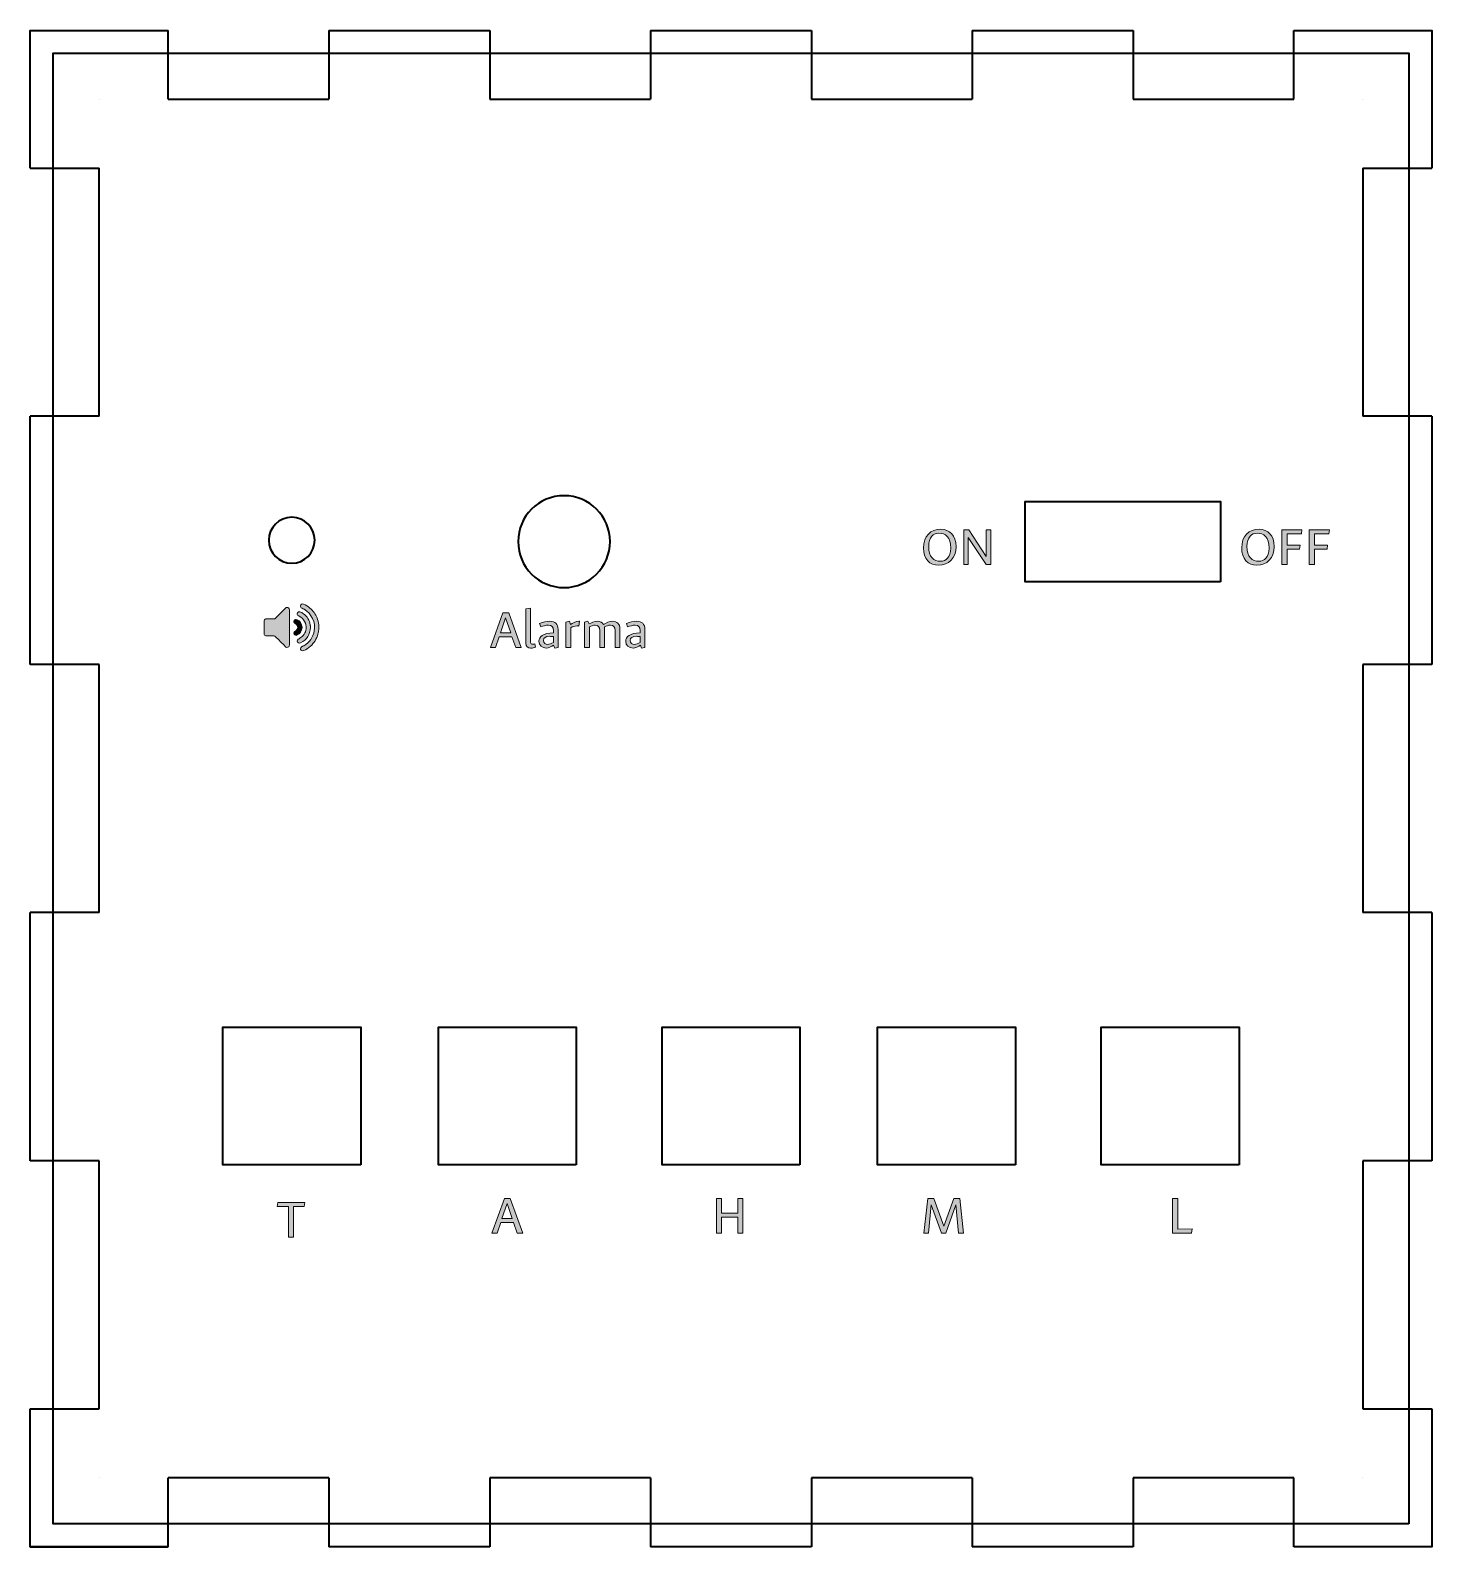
# Model space of a CAD drawing. Header units: inches. Extents: x 5 to 205, y -289 to -24.
# Drawn here: x 74.5 to 135.5, y -152.9 to -86.9 of the extents above; entities that cross this region are included whole.
import ezdxf

# ---------------------------------------------------------------- set-up
doc = ezdxf.new("R2010")
doc.units = ezdxf.units.IN
doc.header["$MEASUREMENT"] = 0
doc.layers.add('Capa 1', color=7, linetype='Continuous')

# ---------------------------------------------------------------- blocks, each defined once
blk = doc.blocks.new('block 3')
at = {"layer": 'Capa 1', "color": 250, "lineweight": 35, "true_color": 0x201815}
for points in [[(74.501, -92.906), (74.501, -86.906), (80.501, -86.906)], [(80.501, -89.906), (80.501, -86.906)], [(87.501, -86.906), (94.501, -86.906)], [(87.501, -86.906), (87.501, -89.906)], [(94.501, -86.906), (94.501, -89.906)], [(101.501, -86.906), (108.501, -86.906)], [(101.501, -86.906), (101.501, -89.906)], [(108.501, -86.906), (108.501, -89.906)], [(115.501, -86.906), (122.501, -86.906)], [(115.501, -86.906), (115.501, -89.906)], [(122.501, -86.906), (122.501, -89.906)], [(129.501, -86.906), (135.501, -86.906), (135.501, -92.906)], [(129.501, -89.906), (129.501, -86.906)], [(77.501, -89.906), (77.501, -89.906)], [(80.501, -89.906), (87.501, -89.906)], [(94.501, -89.906), (101.501, -89.906)], [(108.501, -89.906), (115.501, -89.906)], [(122.501, -89.906), (129.501, -89.906)], [(132.501, -89.906), (132.501, -89.906)], [(74.501, -92.906), (77.501, -92.906)], [(77.501, -103.706), (77.501, -92.906)], [(132.501, -92.906), (132.501, -103.705)], [(132.501, -92.906), (135.501, -92.906)], [(74.501, -114.506), (74.501, -103.706)], [(77.501, -103.706), (74.501, -103.706)], [(77.501, -103.706), (77.501, -103.706)], [(135.501, -103.706), (132.501, -103.706)], [(135.501, -103.705), (135.501, -114.505)], [(77.501, -114.506), (74.501, -114.506)], [(77.501, -125.305), (77.501, -114.506)], [(77.501, -114.506), (77.501, -114.506)], [(135.501, -114.506), (132.501, -114.506)], [(132.501, -114.506), (132.501, -125.305)], [(74.501, -136.106), (74.501, -125.305)], [(77.501, -125.306), (74.501, -125.306)], [(132.501, -125.305), (132.501, -125.305)], [(135.501, -125.306), (132.501, -125.306)], [(135.501, -125.305), (135.501, -136.106)], [(77.501, -136.106), (74.501, -136.106)], [(77.501, -146.906), (77.501, -136.106)], [(132.501, -136.106), (132.501, -146.906)], [(135.501, -136.106), (132.501, -136.106)], [(80.501, -152.906), (74.501, -152.906), (74.501, -146.906)], [(74.501, -152.906), (74.501, -146.906)], [(74.501, -146.906), (77.501, -146.906)], [(135.501, -146.906), (135.501, -152.906), (129.501, -152.906)], [(132.501, -146.906), (135.501, -146.906)], [(77.501, -149.906), (77.501, -149.906)], [(87.501, -149.906), (80.501, -149.906)], [(80.501, -152.906), (80.501, -149.906)], [(87.501, -149.906), (87.501, -152.906)], [(101.501, -149.906), (94.501, -149.906)], [(94.501, -149.906), (94.501, -152.906)], [(101.501, -149.906), (101.501, -152.906)], [(115.501, -149.906), (108.501, -149.906)], [(108.501, -149.906), (108.501, -152.906)], [(115.501, -149.906), (115.501, -152.906)], [(129.501, -149.906), (122.501, -149.906)], [(122.501, -149.906), (122.501, -152.906)], [(129.501, -152.906), (129.501, -149.906)], [(132.501, -149.906), (132.501, -149.906)], [(74.501, -152.906), (80.501, -152.906)], [(94.501, -152.906), (87.501, -152.906)], [(108.501, -152.906), (101.501, -152.906)], [(122.501, -152.906), (115.501, -152.906)]]:
    blk.add_lwpolyline(points, dxfattribs=at)
blk = doc.blocks.new('block 35')
at = {"layer": 'Capa 1', "true_color": 0x201815}
h = blk.add_hatch(color=250, dxfattribs=at)
h.dxf.hatch_style = 2
edge = h.paths.add_edge_path()
edge.add_spline(control_points=[(114.032, -110.189), (113.654, -110.189), (113.377, -109.915), (113.377, -109.433), (113.377, -108.919), (113.696, -108.618), (114.138, -108.618), (114.517, -108.618), (114.796, -108.895), (114.796, -109.374), (114.796, -109.888), (114.475, -110.189), (114.032, -110.189)], knot_values=[0, 0, 0, 0, 1, 1, 1, 2, 2, 2, 3, 3, 3, 4, 4, 4, 4], degree=3, periodic=1)
edge = h.paths.add_edge_path()
edge.add_spline(control_points=[(114.05, -108.791), (113.815, -108.791), (113.607, -108.966), (113.607, -109.364), (113.607, -109.843), (113.827, -110.016), (114.121, -110.016), (114.356, -110.016), (114.566, -109.846), (114.566, -109.443), (114.566, -108.966), (114.341, -108.791), (114.05, -108.791)], knot_values=[0, 0, 0, 0, 1, 1, 1, 2, 2, 2, 3, 3, 3, 4, 4, 4, 4], degree=3, periodic=1)
h = blk.add_hatch(color=250, dxfattribs=at)
h.dxf.hatch_style = 2
h.paths.add_polyline_path([(115.326, -108.986), (115.326, -110.16), (115.129, -110.16), (115.129, -108.648), (115.353, -108.648), (116.112, -109.806), (116.112, -108.648), (116.31, -108.648), (116.31, -110.16), (116.102, -110.16)])
at = {"layer": 'Capa 1', "lineweight": 0}
blk.add_lwpolyline([(115.326, -108.986), (115.326, -110.16), (115.129, -110.16), (115.129, -108.648), (115.353, -108.648), (116.112, -109.806), (116.112, -108.648), (116.31, -108.648), (116.31, -110.16), (116.102, -110.16), (115.326, -108.986)], dxfattribs=at)
for points in [[(114.032, -110.189), (113.654, -110.189), (113.377, -109.915), (113.377, -109.433), (113.377, -108.919), (113.696, -108.618), (114.138, -108.618), (114.517, -108.618), (114.796, -108.895), (114.796, -109.374), (114.796, -109.888), (114.475, -110.189), (114.032, -110.189)], [(114.05, -108.791), (113.815, -108.791), (113.607, -108.966), (113.607, -109.364), (113.607, -109.843), (113.827, -110.016), (114.121, -110.016), (114.356, -110.016), (114.566, -109.846), (114.566, -109.443), (114.566, -108.966), (114.341, -108.791), (114.05, -108.791)]]:
    blk.add_open_spline(points, degree=3, knots=[0, 0, 0, 0, 1, 1, 1, 2, 2, 2, 3, 3, 3, 4, 4, 4, 4], dxfattribs=at)
blk = doc.blocks.new('block 36')
at = {"layer": 'Capa 1', "true_color": 0x201815}
h = blk.add_hatch(color=250, dxfattribs=at)
h.dxf.hatch_style = 2
edge = h.paths.add_edge_path()
edge.add_spline(control_points=[(127.886, -110.189), (127.508, -110.189), (127.231, -109.915), (127.231, -109.433), (127.231, -108.919), (127.55, -108.618), (127.992, -108.618), (128.37, -108.618), (128.65, -108.895), (128.65, -109.374), (128.65, -109.888), (128.328, -110.189), (127.886, -110.189)], knot_values=[0, 0, 0, 0, 1, 1, 1, 2, 2, 2, 3, 3, 3, 4, 4, 4, 4], degree=3, periodic=1)
edge = h.paths.add_edge_path()
edge.add_spline(control_points=[(127.903, -108.791), (127.668, -108.791), (127.461, -108.966), (127.461, -109.364), (127.461, -109.844), (127.681, -110.017), (127.975, -110.017), (128.21, -110.017), (128.42, -109.846), (128.42, -109.443), (128.42, -108.966), (128.195, -108.791), (127.903, -108.791)], knot_values=[0, 0, 0, 0, 1, 1, 1, 2, 2, 2, 3, 3, 3, 4, 4, 4, 4], degree=3, periodic=1)
h = blk.add_hatch(color=250, dxfattribs=at)
h.dxf.hatch_style = 2
h.paths.add_polyline_path([(129.209, -109.483), (129.209, -110.16), (128.982, -110.16), (128.982, -108.648), (129.854, -108.648), (129.829, -108.828), (129.209, -108.821), (129.209, -109.315), (129.778, -109.315), (129.753, -109.49)])
h = blk.add_hatch(color=250, dxfattribs=at)
h.dxf.hatch_style = 2
h.paths.add_polyline_path([(130.402, -109.483), (130.402, -110.16), (130.175, -110.16), (130.175, -108.648), (131.047, -108.648), (131.022, -108.828), (130.402, -108.821), (130.402, -109.315), (130.97, -109.315), (130.946, -109.49)])
at = {"layer": 'Capa 1', "lineweight": 0}
for points in [[(129.209, -109.483), (129.209, -110.16), (128.982, -110.16), (128.982, -108.648), (129.854, -108.648), (129.829, -108.828), (129.209, -108.821), (129.209, -109.315), (129.778, -109.315), (129.753, -109.49), (129.209, -109.483)], [(130.402, -109.483), (130.402, -110.16), (130.175, -110.16), (130.175, -108.648), (131.047, -108.648), (131.022, -108.828), (130.402, -108.821), (130.402, -109.315), (130.97, -109.315), (130.946, -109.49), (130.402, -109.483)]]:
    blk.add_lwpolyline(points, dxfattribs=at)
for points in [[(127.886, -110.189), (127.508, -110.189), (127.231, -109.915), (127.231, -109.433), (127.231, -108.919), (127.55, -108.618), (127.992, -108.618), (128.37, -108.618), (128.65, -108.895), (128.65, -109.374), (128.65, -109.888), (128.328, -110.189), (127.886, -110.189)], [(127.903, -108.791), (127.668, -108.791), (127.461, -108.966), (127.461, -109.364), (127.461, -109.844), (127.681, -110.017), (127.975, -110.017), (128.21, -110.017), (128.42, -109.846), (128.42, -109.443), (128.42, -108.966), (128.195, -108.791), (127.903, -108.791)]]:
    blk.add_open_spline(points, degree=3, knots=[0, 0, 0, 0, 1, 1, 1, 2, 2, 2, 3, 3, 3, 4, 4, 4, 4], dxfattribs=at)
blk = doc.blocks.new('block 37')
at = {"layer": 'Capa 1', "true_color": 0x201815}
h = blk.add_hatch(color=250, dxfattribs=at)
h.dxf.hatch_style = 2
edge = h.paths.add_edge_path()
edge.add_spline(control_points=[(96.484, -113.757), (96.447, -113.774), (96.353, -113.796), (96.284, -113.796), (96.16, -113.796), (96.069, -113.727), (96.069, -113.584), (96.069, -113.584), (96.069, -112.091), (96.069, -112.091), (96.069, -112.091), (96.279, -112.057), (96.279, -112.057), (96.279, -112.057), (96.279, -113.544), (96.279, -113.544), (96.279, -113.596), (96.314, -113.623), (96.363, -113.623), (96.393, -113.623), (96.437, -113.616), (96.462, -113.606), (96.462, -113.606), (96.484, -113.757), (96.484, -113.757)], knot_values=[0, 0, 0, 0, 1, 1, 1, 2, 2, 2, 3, 3, 3, 4, 4, 4, 5, 5, 5, 6, 6, 6, 7, 7, 7, 8, 8, 8, 8], degree=3, periodic=1)
h = blk.add_hatch(color=250, dxfattribs=at)
h.dxf.hatch_style = 2
h.paths.add_polyline_path([(95.467, -113.297), (94.906, -113.297), (94.748, -113.767), (94.525, -113.767), (95.071, -112.254), (95.326, -112.254), (95.867, -113.767), (95.63, -113.767)])
h.paths.add_polyline_path([(95.183, -112.477), (94.963, -113.129), (95.41, -113.129)])
h = blk.add_hatch(color=250, dxfattribs=at)
h.dxf.hatch_style = 2
edge = h.paths.add_edge_path()
edge.add_spline(control_points=[(97.279, -113.668), (97.188, -113.727), (97.057, -113.796), (96.96, -113.796), (96.778, -113.796), (96.639, -113.68), (96.639, -113.5), (96.639, -113.292), (96.822, -113.141), (97.269, -113.134), (97.269, -113.134), (97.269, -113.033), (97.269, -113.033), (97.269, -112.877), (97.19, -112.796), (97.054, -112.796), (96.955, -112.796), (96.825, -112.833), (96.718, -112.87), (96.718, -112.87), (96.671, -112.724), (96.671, -112.724), (96.827, -112.665), (96.953, -112.625), (97.121, -112.625), (97.338, -112.625), (97.474, -112.741), (97.474, -112.983), (97.474, -112.983), (97.474, -113.762), (97.474, -113.762), (97.474, -113.762), (97.329, -113.796), (97.329, -113.796), (97.329, -113.796), (97.279, -113.668), (97.279, -113.668)], knot_values=[0, 0, 0, 0, 1, 1, 1, 2, 2, 2, 3, 3, 3, 4, 4, 4, 5, 5, 5, 6, 6, 6, 7, 7, 7, 8, 8, 8, 9, 9, 9, 10, 10, 10, 11, 11, 11, 12, 12, 12, 12], degree=3, periodic=1)
edge = h.paths.add_edge_path()
edge.add_spline(control_points=[(97.269, -113.554), (97.269, -113.554), (97.269, -113.292), (97.269, -113.292), (97.232, -113.287), (97.17, -113.282), (97.094, -113.282), (96.938, -113.282), (96.832, -113.344), (96.832, -113.458), (96.832, -113.579), (96.928, -113.636), (97.017, -113.636), (97.091, -113.636), (97.183, -113.599), (97.269, -113.554)], knot_values=[0, 0, 0, 0, 1, 1, 1, 2, 2, 2, 3, 3, 3, 4, 4, 4, 5, 5, 5, 5], degree=3, periodic=1)
h = blk.add_hatch(color=250, dxfattribs=at)
h.dxf.hatch_style = 2
edge = h.paths.add_edge_path()
edge.add_spline(control_points=[(98.025, -112.907), (98.025, -112.907), (98.025, -113.767), (98.025, -113.767), (98.025, -113.767), (97.812, -113.767), (97.812, -113.767), (97.812, -113.767), (97.812, -112.66), (97.812, -112.66), (97.812, -112.66), (97.965, -112.625), (97.965, -112.625), (97.965, -112.625), (98.02, -112.771), (98.02, -112.771), (98.096, -112.711), (98.235, -112.625), (98.376, -112.625), (98.385, -112.625), (98.4, -112.625), (98.408, -112.628), (98.408, -112.628), (98.383, -112.833), (98.383, -112.833), (98.361, -112.828), (98.324, -112.828), (98.292, -112.828), (98.2, -112.83), (98.101, -112.862), (98.025, -112.907)], knot_values=[0, 0, 0, 0, 1, 1, 1, 2, 2, 2, 3, 3, 3, 4, 4, 4, 5, 5, 5, 6, 6, 6, 7, 7, 7, 8, 8, 8, 9, 9, 9, 10, 10, 10, 10], degree=3, periodic=1)
h = blk.add_hatch(color=250, dxfattribs=at)
h.dxf.hatch_style = 2
edge = h.paths.add_edge_path()
edge.add_spline(control_points=[(98.835, -112.872), (98.835, -112.872), (98.835, -113.767), (98.835, -113.767), (98.835, -113.767), (98.622, -113.767), (98.622, -113.767), (98.622, -113.767), (98.622, -112.66), (98.622, -112.66), (98.622, -112.66), (98.775, -112.625), (98.775, -112.625), (98.775, -112.625), (98.822, -112.744), (98.822, -112.744), (98.919, -112.689), (99.064, -112.625), (99.173, -112.625), (99.304, -112.625), (99.4, -112.674), (99.452, -112.763), (99.551, -112.707), (99.724, -112.625), (99.84, -112.625), (100.048, -112.625), (100.166, -112.751), (100.166, -112.954), (100.166, -112.954), (100.166, -113.767), (100.166, -113.767), (100.166, -113.767), (99.954, -113.767), (99.954, -113.767), (99.954, -113.767), (99.954, -113.033), (99.954, -113.033), (99.954, -112.875), (99.882, -112.796), (99.756, -112.796), (99.67, -112.796), (99.573, -112.838), (99.492, -112.875), (99.497, -112.899), (99.499, -112.926), (99.499, -112.954), (99.499, -112.954), (99.499, -113.767), (99.499, -113.767), (99.499, -113.767), (99.287, -113.767), (99.287, -113.767), (99.287, -113.767), (99.287, -113.033), (99.287, -113.033), (99.287, -112.875), (99.215, -112.796), (99.089, -112.796), (99.008, -112.796), (98.914, -112.833), (98.835, -112.872)], knot_values=[0, 0, 0, 0, 1, 1, 1, 2, 2, 2, 3, 3, 3, 4, 4, 4, 5, 5, 5, 6, 6, 6, 7, 7, 7, 8, 8, 8, 9, 9, 9, 10, 10, 10, 11, 11, 11, 12, 12, 12, 13, 13, 13, 14, 14, 14, 15, 15, 15, 16, 16, 16, 17, 17, 17, 18, 18, 18, 19, 19, 19, 20, 20, 20, 20], degree=3, periodic=1)
h = blk.add_hatch(color=250, dxfattribs=at)
h.dxf.hatch_style = 2
edge = h.paths.add_edge_path()
edge.add_spline(control_points=[(101.057, -113.668), (100.966, -113.727), (100.835, -113.796), (100.739, -113.796), (100.556, -113.796), (100.417, -113.68), (100.417, -113.5), (100.417, -113.292), (100.6, -113.141), (101.048, -113.134), (101.048, -113.134), (101.048, -113.033), (101.048, -113.033), (101.048, -112.877), (100.969, -112.796), (100.833, -112.796), (100.734, -112.796), (100.603, -112.833), (100.497, -112.87), (100.497, -112.87), (100.45, -112.724), (100.45, -112.724), (100.605, -112.665), (100.731, -112.625), (100.899, -112.625), (101.117, -112.625), (101.253, -112.741), (101.253, -112.983), (101.253, -112.983), (101.253, -113.762), (101.253, -113.762), (101.253, -113.762), (101.107, -113.796), (101.107, -113.796), (101.107, -113.796), (101.057, -113.668), (101.057, -113.668)], knot_values=[0, 0, 0, 0, 1, 1, 1, 2, 2, 2, 3, 3, 3, 4, 4, 4, 5, 5, 5, 6, 6, 6, 7, 7, 7, 8, 8, 8, 9, 9, 9, 10, 10, 10, 11, 11, 11, 12, 12, 12, 12], degree=3, periodic=1)
edge = h.paths.add_edge_path()
edge.add_spline(control_points=[(101.048, -113.554), (101.048, -113.554), (101.048, -113.292), (101.048, -113.292), (101.011, -113.287), (100.949, -113.282), (100.872, -113.282), (100.717, -113.282), (100.61, -113.344), (100.61, -113.458), (100.61, -113.579), (100.707, -113.636), (100.796, -113.636), (100.87, -113.636), (100.961, -113.599), (101.048, -113.554)], knot_values=[0, 0, 0, 0, 1, 1, 1, 2, 2, 2, 3, 3, 3, 4, 4, 4, 5, 5, 5, 5], degree=3, periodic=1)
at = {"layer": 'Capa 1', "lineweight": 0}
for points in [[(95.467, -113.297), (94.906, -113.297), (94.748, -113.767), (94.525, -113.767), (95.071, -112.254), (95.326, -112.254), (95.867, -113.767), (95.63, -113.767), (95.467, -113.297)], [(95.183, -112.477), (94.963, -113.129), (95.41, -113.129), (95.183, -112.477)]]:
    blk.add_lwpolyline(points, dxfattribs=at)
for points, knots in [([(96.484, -113.757), (96.447, -113.774), (96.353, -113.796), (96.284, -113.796), (96.16, -113.796), (96.069, -113.727), (96.069, -113.584), (96.069, -113.584), (96.069, -112.091), (96.069, -112.091), (96.069, -112.091), (96.279, -112.057), (96.279, -112.057), (96.279, -112.057), (96.279, -113.544), (96.279, -113.544), (96.279, -113.596), (96.314, -113.623), (96.363, -113.623), (96.393, -113.623), (96.437, -113.616), (96.462, -113.606), (96.462, -113.606), (96.484, -113.757), (96.484, -113.757)], [0, 0, 0, 0, 1, 1, 1, 2, 2, 2, 3, 3, 3, 4, 4, 4, 5, 5, 5, 6, 6, 6, 7, 7, 7, 8, 8, 8, 8]), ([(97.279, -113.668), (97.188, -113.727), (97.057, -113.796), (96.96, -113.796), (96.778, -113.796), (96.639, -113.68), (96.639, -113.5), (96.639, -113.292), (96.822, -113.141), (97.269, -113.134), (97.269, -113.134), (97.269, -113.033), (97.269, -113.033), (97.269, -112.877), (97.19, -112.796), (97.054, -112.796), (96.955, -112.796), (96.825, -112.833), (96.718, -112.87), (96.718, -112.87), (96.671, -112.724), (96.671, -112.724), (96.827, -112.665), (96.953, -112.625), (97.121, -112.625), (97.338, -112.625), (97.474, -112.741), (97.474, -112.983), (97.474, -112.983), (97.474, -113.762), (97.474, -113.762), (97.474, -113.762), (97.329, -113.796), (97.329, -113.796), (97.329, -113.796), (97.279, -113.668), (97.279, -113.668)], [0, 0, 0, 0, 1, 1, 1, 2, 2, 2, 3, 3, 3, 4, 4, 4, 5, 5, 5, 6, 6, 6, 7, 7, 7, 8, 8, 8, 9, 9, 9, 10, 10, 10, 11, 11, 11, 12, 12, 12, 12]), ([(98.025, -112.907), (98.025, -112.907), (98.025, -113.767), (98.025, -113.767), (98.025, -113.767), (97.812, -113.767), (97.812, -113.767), (97.812, -113.767), (97.812, -112.66), (97.812, -112.66), (97.812, -112.66), (97.965, -112.625), (97.965, -112.625), (97.965, -112.625), (98.02, -112.771), (98.02, -112.771), (98.096, -112.711), (98.235, -112.625), (98.376, -112.625), (98.385, -112.625), (98.4, -112.625), (98.408, -112.628), (98.408, -112.628), (98.383, -112.833), (98.383, -112.833), (98.361, -112.828), (98.324, -112.828), (98.292, -112.828), (98.2, -112.83), (98.101, -112.862), (98.025, -112.907)], [0, 0, 0, 0, 1, 1, 1, 2, 2, 2, 3, 3, 3, 4, 4, 4, 5, 5, 5, 6, 6, 6, 7, 7, 7, 8, 8, 8, 9, 9, 9, 10, 10, 10, 10]), ([(98.835, -112.872), (98.835, -112.872), (98.835, -113.767), (98.835, -113.767), (98.835, -113.767), (98.622, -113.767), (98.622, -113.767), (98.622, -113.767), (98.622, -112.66), (98.622, -112.66), (98.622, -112.66), (98.775, -112.625), (98.775, -112.625), (98.775, -112.625), (98.822, -112.744), (98.822, -112.744), (98.919, -112.689), (99.064, -112.625), (99.173, -112.625), (99.304, -112.625), (99.4, -112.674), (99.452, -112.763), (99.551, -112.707), (99.724, -112.625), (99.84, -112.625), (100.048, -112.625), (100.166, -112.751), (100.166, -112.954), (100.166, -112.954), (100.166, -113.767), (100.166, -113.767), (100.166, -113.767), (99.954, -113.767), (99.954, -113.767), (99.954, -113.767), (99.954, -113.033), (99.954, -113.033), (99.954, -112.875), (99.882, -112.796), (99.756, -112.796), (99.67, -112.796), (99.573, -112.838), (99.492, -112.875), (99.497, -112.899), (99.499, -112.926), (99.499, -112.954), (99.499, -112.954), (99.499, -113.767), (99.499, -113.767), (99.499, -113.767), (99.287, -113.767), (99.287, -113.767), (99.287, -113.767), (99.287, -113.033), (99.287, -113.033), (99.287, -112.875), (99.215, -112.796), (99.089, -112.796), (99.008, -112.796), (98.914, -112.833), (98.835, -112.872)], [0, 0, 0, 0, 1, 1, 1, 2, 2, 2, 3, 3, 3, 4, 4, 4, 5, 5, 5, 6, 6, 6, 7, 7, 7, 8, 8, 8, 9, 9, 9, 10, 10, 10, 11, 11, 11, 12, 12, 12, 13, 13, 13, 14, 14, 14, 15, 15, 15, 16, 16, 16, 17, 17, 17, 18, 18, 18, 19, 19, 19, 20, 20, 20, 20]), ([(101.057, -113.668), (100.966, -113.727), (100.835, -113.796), (100.739, -113.796), (100.556, -113.796), (100.417, -113.68), (100.417, -113.5), (100.417, -113.292), (100.6, -113.141), (101.048, -113.134), (101.048, -113.134), (101.048, -113.033), (101.048, -113.033), (101.048, -112.877), (100.969, -112.796), (100.833, -112.796), (100.734, -112.796), (100.603, -112.833), (100.497, -112.87), (100.497, -112.87), (100.45, -112.724), (100.45, -112.724), (100.605, -112.665), (100.731, -112.625), (100.899, -112.625), (101.117, -112.625), (101.253, -112.741), (101.253, -112.983), (101.253, -112.983), (101.253, -113.762), (101.253, -113.762), (101.253, -113.762), (101.107, -113.796), (101.107, -113.796), (101.107, -113.796), (101.057, -113.668), (101.057, -113.668)], [0, 0, 0, 0, 1, 1, 1, 2, 2, 2, 3, 3, 3, 4, 4, 4, 5, 5, 5, 6, 6, 6, 7, 7, 7, 8, 8, 8, 9, 9, 9, 10, 10, 10, 11, 11, 11, 12, 12, 12, 12]), ([(97.269, -113.554), (97.269, -113.554), (97.269, -113.292), (97.269, -113.292), (97.232, -113.287), (97.17, -113.282), (97.094, -113.282), (96.938, -113.282), (96.832, -113.344), (96.832, -113.458), (96.832, -113.579), (96.928, -113.636), (97.017, -113.636), (97.091, -113.636), (97.183, -113.599), (97.269, -113.554)], [0, 0, 0, 0, 1, 1, 1, 2, 2, 2, 3, 3, 3, 4, 4, 4, 5, 5, 5, 5]), ([(101.048, -113.554), (101.048, -113.554), (101.048, -113.292), (101.048, -113.292), (101.011, -113.287), (100.949, -113.282), (100.872, -113.282), (100.717, -113.282), (100.61, -113.344), (100.61, -113.458), (100.61, -113.579), (100.707, -113.636), (100.796, -113.636), (100.87, -113.636), (100.961, -113.599), (101.048, -113.554)], [0, 0, 0, 0, 1, 1, 1, 2, 2, 2, 3, 3, 3, 4, 4, 4, 5, 5, 5, 5])]:
    blk.add_open_spline(points, degree=3, knots=knots, dxfattribs=at)
blk = doc.blocks.new('block 38')
at = {"layer": 'Capa 1', "true_color": 0x201815}
h = blk.add_hatch(color=250, dxfattribs=at)
h.dxf.hatch_style = 2
h.paths.add_polyline_path([(85.961, -138.098), (85.961, -139.435), (85.733, -139.435), (85.733, -138.098), (85.247, -138.106), (85.271, -137.923), (86.443, -137.923), (86.418, -138.106)])
at = {"layer": 'Capa 1', "lineweight": 0}
blk.add_lwpolyline([(85.961, -138.098), (85.961, -139.435), (85.733, -139.435), (85.733, -138.098), (85.247, -138.106), (85.271, -137.923), (86.443, -137.923), (86.418, -138.106), (85.961, -138.098)], dxfattribs=at)
blk = doc.blocks.new('block 39')
at = {"layer": 'Capa 1', "true_color": 0x201815}
h = blk.add_hatch(color=250, dxfattribs=at)
h.dxf.hatch_style = 2
h.paths.add_polyline_path([(113.718, -138.029), (113.605, -139.259), (113.392, -139.259), (113.563, -137.747), (113.825, -137.747), (114.267, -138.953), (114.694, -137.747), (114.961, -137.747), (115.127, -139.259), (114.902, -139.259), (114.786, -138.024), (114.349, -139.259), (114.16, -139.259)])
at = {"layer": 'Capa 1', "lineweight": 0}
blk.add_lwpolyline([(113.718, -138.029), (113.605, -139.259), (113.392, -139.259), (113.563, -137.747), (113.825, -137.747), (114.267, -138.953), (114.694, -137.747), (114.961, -137.747), (115.127, -139.259), (114.902, -139.259), (114.786, -138.024), (114.349, -139.259), (114.16, -139.259), (113.718, -138.029)], dxfattribs=at)
blk = doc.blocks.new('block 40')
at = {"layer": 'Capa 1', "true_color": 0x201815}
h = blk.add_hatch(color=250, dxfattribs=at)
h.dxf.hatch_style = 2
h.paths.add_polyline_path([(124.222, -137.747), (124.449, -137.747), (124.449, -139.081), (125.075, -139.071), (125.05, -139.259), (124.222, -139.259)])
at = {"layer": 'Capa 1', "lineweight": 0}
blk.add_lwpolyline([(124.222, -137.747), (124.449, -137.747), (124.449, -139.081), (125.075, -139.071), (125.05, -139.259), (124.222, -139.259), (124.222, -137.747)], dxfattribs=at)
blk = doc.blocks.new('block 43')
at = {"layer": 'Capa 1', "true_color": 0xffffff}
h = blk.add_hatch(color=7, dxfattribs=at)
h.dxf.hatch_style = 2
edge = h.paths.add_edge_path()
edge.add_spline(control_points=[(84.675, -112.591), (84.698, -112.541), (84.737, -112.523), (84.791, -112.524), (84.897, -112.526), (85.004, -112.524), (85.11, -112.525), (85.132, -112.525), (85.147, -112.518), (85.163, -112.503), (85.312, -112.353), (85.462, -112.204), (85.612, -112.054), (85.653, -112.013), (85.706, -112.01), (85.745, -112.045), (85.768, -112.064), (85.777, -112.09), (85.779, -112.119), (85.779, -112.127), (85.779, -112.135), (85.779, -112.142), (85.779, -112.643), (85.779, -113.144), (85.779, -113.645), (85.779, -113.662), (85.779, -113.678), (85.775, -113.694), (85.76, -113.76), (85.681, -113.788), (85.628, -113.748), (85.617, -113.74), (85.608, -113.73), (85.598, -113.721), (85.453, -113.576), (85.308, -113.432), (85.164, -113.287), (85.148, -113.27), (85.131, -113.262), (85.107, -113.263), (85.002, -113.264), (84.896, -113.261), (84.791, -113.264), (84.737, -113.265), (84.698, -113.247), (84.675, -113.196), (84.675, -112.995), (84.675, -112.793), (84.675, -112.591)], knot_values=[0, 0, 0, 0, 1, 1, 1, 2, 2, 2, 3, 3, 3, 4, 4, 4, 5, 5, 5, 6, 6, 6, 7, 7, 7, 8, 8, 8, 9, 9, 9, 10, 10, 10, 11, 11, 11, 12, 12, 12, 13, 13, 13, 14, 14, 14, 15, 15, 15, 16, 16, 16, 16], degree=3, periodic=1)
h = blk.add_hatch(color=7, dxfattribs=at)
h.dxf.hatch_style = 2
edge = h.paths.add_edge_path()
edge.add_spline(control_points=[(87.059, -112.987), (87.05, -113.053), (87.041, -113.119), (87.023, -113.183), (86.964, -113.392), (86.854, -113.57), (86.693, -113.716), (86.606, -113.795), (86.508, -113.856), (86.401, -113.904), (86.362, -113.921), (86.325, -113.919), (86.293, -113.89), (86.247, -113.849), (86.252, -113.784), (86.303, -113.745), (86.335, -113.72), (86.375, -113.709), (86.409, -113.689), (86.658, -113.543), (86.809, -113.328), (86.86, -113.045), (86.927, -112.673), (86.744, -112.289), (86.415, -112.103), (86.387, -112.087), (86.358, -112.073), (86.328, -112.059), (86.28, -112.035), (86.255, -111.994), (86.262, -111.952), (86.273, -111.892), (86.335, -111.857), (86.392, -111.881), (86.495, -111.923), (86.589, -111.982), (86.674, -112.055), (86.811, -112.173), (86.913, -112.316), (86.982, -112.483), (87.021, -112.579), (87.045, -112.678), (87.055, -112.78), (87.056, -112.787), (87.057, -112.794), (87.059, -112.801), (87.059, -112.863), (87.059, -112.925), (87.059, -112.987)], knot_values=[0, 0, 0, 0, 1, 1, 1, 2, 2, 2, 3, 3, 3, 4, 4, 4, 5, 5, 5, 6, 6, 6, 7, 7, 7, 8, 8, 8, 9, 9, 9, 10, 10, 10, 11, 11, 11, 12, 12, 12, 13, 13, 13, 14, 14, 14, 15, 15, 15, 16, 16, 16, 16], degree=3, periodic=1)
h = blk.add_hatch(color=7, dxfattribs=at)
h.dxf.hatch_style = 2
edge = h.paths.add_edge_path()
edge.add_spline(control_points=[(86.329, -112.895), (86.318, -113.048), (86.252, -113.165), (86.107, -113.231), (86.063, -113.251), (86.012, -113.236), (85.987, -113.195), (85.963, -113.156), (85.97, -113.108), (86.008, -113.076), (86.028, -113.06), (86.05, -113.046), (86.071, -113.032), (86.164, -112.968), (86.164, -112.821), (86.071, -112.757), (86.052, -112.743), (86.033, -112.731), (86.014, -112.716), (85.972, -112.683), (85.961, -112.635), (85.987, -112.593), (86.012, -112.551), (86.063, -112.537), (86.111, -112.558), (86.241, -112.618), (86.309, -112.722), (86.325, -112.862), (86.326, -112.873), (86.328, -112.884), (86.329, -112.895)], knot_values=[0, 0, 0, 0, 1, 1, 1, 2, 2, 2, 3, 3, 3, 4, 4, 4, 5, 5, 5, 6, 6, 6, 7, 7, 7, 8, 8, 8, 9, 9, 9, 10, 10, 10, 10], degree=3, periodic=1)
h = blk.add_hatch(color=7, dxfattribs=at)
h.dxf.hatch_style = 2
edge = h.paths.add_edge_path()
edge.add_spline(control_points=[(86.695, -112.895), (86.679, -113.199), (86.544, -113.427), (86.265, -113.563), (86.234, -113.579), (86.203, -113.585), (86.17, -113.568), (86.104, -113.535), (86.098, -113.448), (86.159, -113.408), (86.184, -113.391), (86.211, -113.378), (86.237, -113.362), (86.391, -113.269), (86.482, -113.132), (86.502, -112.955), (86.528, -112.725), (86.414, -112.519), (86.209, -112.41), (86.191, -112.4), (86.172, -112.39), (86.155, -112.378), (86.119, -112.353), (86.107, -112.306), (86.125, -112.266), (86.143, -112.225), (86.19, -112.2), (86.232, -112.213), (86.291, -112.23), (86.344, -112.262), (86.393, -112.299), (86.555, -112.42), (86.651, -112.582), (86.686, -112.781), (86.689, -112.796), (86.69, -112.812), (86.692, -112.827), (86.693, -112.85), (86.694, -112.872), (86.695, -112.895)], knot_values=[0, 0, 0, 0, 1, 1, 1, 2, 2, 2, 3, 3, 3, 4, 4, 4, 5, 5, 5, 6, 6, 6, 7, 7, 7, 8, 8, 8, 9, 9, 9, 10, 10, 10, 11, 11, 11, 12, 12, 12, 13, 13, 13, 13], degree=3, periodic=1)
at = {"layer": 'Capa 1', "lineweight": 0}
for points, knots in [([(84.675, -112.591), (84.698, -112.541), (84.737, -112.523), (84.791, -112.524), (84.897, -112.526), (85.004, -112.524), (85.11, -112.525), (85.132, -112.525), (85.147, -112.518), (85.163, -112.503), (85.312, -112.353), (85.462, -112.204), (85.612, -112.054), (85.653, -112.013), (85.706, -112.01), (85.745, -112.045), (85.768, -112.064), (85.777, -112.09), (85.779, -112.119), (85.779, -112.127), (85.779, -112.135), (85.779, -112.142), (85.779, -112.643), (85.779, -113.144), (85.779, -113.645), (85.779, -113.662), (85.779, -113.678), (85.775, -113.694), (85.76, -113.76), (85.681, -113.788), (85.628, -113.748), (85.617, -113.74), (85.608, -113.73), (85.598, -113.721), (85.453, -113.576), (85.308, -113.432), (85.164, -113.287), (85.148, -113.27), (85.131, -113.262), (85.107, -113.263), (85.002, -113.264), (84.896, -113.261), (84.791, -113.264), (84.737, -113.265), (84.698, -113.247), (84.675, -113.196), (84.675, -112.995), (84.675, -112.793), (84.675, -112.591)], [0, 0, 0, 0, 1, 1, 1, 2, 2, 2, 3, 3, 3, 4, 4, 4, 5, 5, 5, 6, 6, 6, 7, 7, 7, 8, 8, 8, 9, 9, 9, 10, 10, 10, 11, 11, 11, 12, 12, 12, 13, 13, 13, 14, 14, 14, 15, 15, 15, 16, 16, 16, 16]), ([(87.059, -112.987), (87.05, -113.053), (87.041, -113.119), (87.023, -113.183), (86.964, -113.392), (86.854, -113.57), (86.693, -113.716), (86.606, -113.795), (86.508, -113.856), (86.401, -113.904), (86.362, -113.921), (86.325, -113.919), (86.293, -113.89), (86.247, -113.849), (86.252, -113.784), (86.303, -113.745), (86.335, -113.72), (86.375, -113.709), (86.409, -113.689), (86.658, -113.543), (86.809, -113.328), (86.86, -113.045), (86.927, -112.673), (86.744, -112.289), (86.415, -112.103), (86.387, -112.087), (86.358, -112.073), (86.328, -112.059), (86.28, -112.035), (86.255, -111.994), (86.262, -111.952), (86.273, -111.892), (86.335, -111.857), (86.392, -111.881), (86.495, -111.923), (86.589, -111.982), (86.674, -112.055), (86.811, -112.173), (86.913, -112.316), (86.982, -112.483), (87.021, -112.579), (87.045, -112.678), (87.055, -112.78), (87.056, -112.787), (87.057, -112.794), (87.059, -112.801), (87.059, -112.863), (87.059, -112.925), (87.059, -112.987)], [0, 0, 0, 0, 1, 1, 1, 2, 2, 2, 3, 3, 3, 4, 4, 4, 5, 5, 5, 6, 6, 6, 7, 7, 7, 8, 8, 8, 9, 9, 9, 10, 10, 10, 11, 11, 11, 12, 12, 12, 13, 13, 13, 14, 14, 14, 15, 15, 15, 16, 16, 16, 16]), ([(86.329, -112.895), (86.318, -113.048), (86.252, -113.165), (86.107, -113.231), (86.063, -113.251), (86.012, -113.236), (85.987, -113.195), (85.963, -113.156), (85.97, -113.108), (86.008, -113.076), (86.028, -113.06), (86.05, -113.046), (86.071, -113.032), (86.164, -112.968), (86.164, -112.821), (86.071, -112.757), (86.052, -112.743), (86.033, -112.731), (86.014, -112.716), (85.972, -112.683), (85.961, -112.635), (85.987, -112.593), (86.012, -112.551), (86.063, -112.537), (86.111, -112.558), (86.241, -112.618), (86.309, -112.722), (86.325, -112.862), (86.326, -112.873), (86.328, -112.884), (86.329, -112.895)], [0, 0, 0, 0, 1, 1, 1, 2, 2, 2, 3, 3, 3, 4, 4, 4, 5, 5, 5, 6, 6, 6, 7, 7, 7, 8, 8, 8, 9, 9, 9, 10, 10, 10, 10]), ([(86.695, -112.895), (86.679, -113.199), (86.544, -113.427), (86.265, -113.563), (86.234, -113.579), (86.203, -113.585), (86.17, -113.568), (86.104, -113.535), (86.098, -113.448), (86.159, -113.408), (86.184, -113.391), (86.211, -113.378), (86.237, -113.362), (86.391, -113.269), (86.482, -113.132), (86.502, -112.955), (86.528, -112.725), (86.414, -112.519), (86.209, -112.41), (86.191, -112.4), (86.172, -112.39), (86.155, -112.378), (86.119, -112.353), (86.107, -112.306), (86.125, -112.266), (86.143, -112.225), (86.19, -112.2), (86.232, -112.213), (86.291, -112.23), (86.344, -112.262), (86.393, -112.299), (86.555, -112.42), (86.651, -112.582), (86.686, -112.781), (86.689, -112.796), (86.69, -112.812), (86.692, -112.827), (86.693, -112.85), (86.694, -112.872), (86.695, -112.895)], [0, 0, 0, 0, 1, 1, 1, 2, 2, 2, 3, 3, 3, 4, 4, 4, 5, 5, 5, 6, 6, 6, 7, 7, 7, 8, 8, 8, 9, 9, 9, 10, 10, 10, 11, 11, 11, 12, 12, 12, 13, 13, 13, 13])]:
    blk.add_open_spline(points, degree=3, knots=knots, dxfattribs=at)
blk = doc.blocks.new('block 44')
at = {"layer": 'Capa 1', "true_color": 0x201815}
h = blk.add_hatch(color=250, dxfattribs=at)
h.dxf.hatch_style = 2
h.paths.add_polyline_path([(105.294, -138.567), (104.592, -138.567), (104.592, -139.259), (104.365, -139.259), (104.365, -137.747), (104.592, -137.747), (104.592, -138.384), (105.294, -138.384), (105.294, -137.747), (105.521, -137.747), (105.521, -139.259), (105.294, -139.259)])
at = {"layer": 'Capa 1', "lineweight": 0}
blk.add_lwpolyline([(105.294, -138.567), (104.592, -138.567), (104.592, -139.259), (104.365, -139.259), (104.365, -137.747), (104.592, -137.747), (104.592, -138.384), (105.294, -138.384), (105.294, -137.747), (105.521, -137.747), (105.521, -139.259), (105.294, -139.259), (105.294, -138.567)], dxfattribs=at)
blk = doc.blocks.new('block 45')
at = {"layer": 'Capa 1', "true_color": 0x201815}
h = blk.add_hatch(color=250, dxfattribs=at)
h.dxf.hatch_style = 2
h.paths.add_polyline_path([(95.535, -138.79), (94.975, -138.79), (94.816, -139.259), (94.594, -139.259), (95.14, -137.747), (95.395, -137.747), (95.936, -139.259), (95.699, -139.259)])
h.paths.add_polyline_path([(95.251, -137.969), (95.031, -138.622), (95.479, -138.622)])
at = {"layer": 'Capa 1', "lineweight": 0}
for points in [[(95.535, -138.79), (94.975, -138.79), (94.816, -139.259), (94.594, -139.259), (95.14, -137.747), (95.395, -137.747), (95.936, -139.259), (95.699, -139.259), (95.535, -138.79)], [(95.251, -137.969), (95.031, -138.622), (95.479, -138.622), (95.251, -137.969)]]:
    blk.add_lwpolyline(points, dxfattribs=at)

msp = doc.modelspace()

# ---------------------------------------------------------------- linework, layer by layer
at = {"layer": 'Capa 1', "color": 250, "lineweight": 35, "true_color": 0x201815}
for points in [[(74.501, -86.906), (75.501, -86.906)], [(134.501, -151.906), (75.501, -151.906), (75.501, -87.906), (134.501, -87.906), (134.501, -151.906)], [(126.309, -110.91), (117.809, -110.91), (117.809, -107.41), (126.309, -107.41), (126.309, -110.91)], [(88.881, -136.287), (82.881, -136.287), (82.881, -130.287), (88.881, -130.287), (88.881, -136.287)], [(98.265, -136.287), (92.265, -136.287), (92.265, -130.287), (98.265, -130.287), (98.265, -136.287)], [(108.001, -136.287), (102.001, -136.287), (102.001, -130.287), (108.001, -130.287), (108.001, -136.287)], [(117.384, -136.287), (111.384, -136.287), (111.384, -130.287), (117.384, -130.287), (117.384, -136.287)], [(127.12, -136.287), (121.12, -136.287), (121.12, -130.287), (127.12, -130.287), (127.12, -136.287)]]:
    msp.add_lwpolyline(points, dxfattribs=at)
for points in [[(99.734, -109.16), (99.734, -110.264), (98.839, -111.16), (97.734, -111.16), (96.63, -111.16), (95.734, -110.264), (95.734, -109.16), (95.734, -108.055), (96.63, -107.16), (97.734, -107.16), (98.839, -107.16), (99.734, -108.055), (99.734, -109.16)], [(86.881, -109.101), (86.881, -109.654), (86.434, -110.101), (85.881, -110.101), (85.329, -110.101), (84.881, -109.654), (84.881, -109.101), (84.881, -108.549), (85.329, -108.101), (85.881, -108.101), (86.434, -108.101), (86.881, -108.549), (86.881, -109.101)]]:
    msp.add_open_spline(points, degree=3, knots=[0, 0, 0, 0, 1, 1, 1, 2, 2, 2, 3, 3, 3, 4, 4, 4, 4], dxfattribs=at)

# ---------------------------------------------------------------- block references
at = {"layer": 'Capa 1'}
for name in ['block 3', 'block 35', 'block 36', 'block 43', 'block 37', 'block 38', 'block 45', 'block 44', 'block 39', 'block 40']:
    msp.add_blockref(name, (0, 0), dxfattribs=at)

doc.saveas('drawing.dxf')
